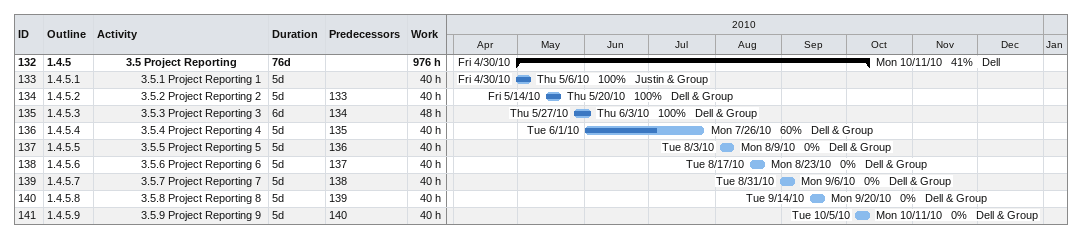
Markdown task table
| ID | WBS | Task | Duration | Start | Finish | Predecessors | Resources | % complete | Work (h) |
|---|---|---|---|---|---|---|---|---|---|
| 132 | 1.4.5 | **3.5 Project Reporting** | 76d | 2010-04-30 | 2010-10-11 |  | Dell | 41 | 976 |
| 133 | 1.4.5.1 | 3.5.1 Project Reporting 1 | 5d | 2010-04-30 | 2010-05-06 |  | Justin & Group | 100 | 40 |
| 134 | 1.4.5.2 | 3.5.2 Project Reporting 2 | 5d | 2010-05-14 | 2010-05-20 | 133 | Dell & Group | 100 | 40 |
| 135 | 1.4.5.3 | 3.5.3 Project Reporting 3 | 6d | 2010-05-27 | 2010-06-03 | 134 | Dell & Group | 100 | 48 |
| 136 | 1.4.5.4 | 3.5.4 Project Reporting 4 | 5d | 2010-06-01 | 2010-07-26 | 135 | Dell & Group | 60 | 40 |
| 137 | 1.4.5.5 | 3.5.5 Project Reporting 5 | 5d | 2010-08-03 | 2010-08-09 | 136 | Dell & Group | 0 | 40 |
| 138 | 1.4.5.6 | 3.5.6 Project Reporting 6 | 5d | 2010-08-17 | 2010-08-23 | 137 | Dell & Group | 0 | 40 |
| 139 | 1.4.5.7 | 3.5.7 Project Reporting 7 | 5d | 2010-08-31 | 2010-09-06 | 138 | Dell & Group | 0 | 40 |
| 140 | 1.4.5.8 | 3.5.8 Project Reporting 8 | 5d | 2010-09-14 | 2010-09-20 | 139 | Dell & Group | 0 | 40 |
| 141 | 1.4.5.9 | 3.5.9 Project Reporting 9 | 5d | 2010-10-05 | 2010-10-11 | 140 | Dell & Group | 0 | 40 |
